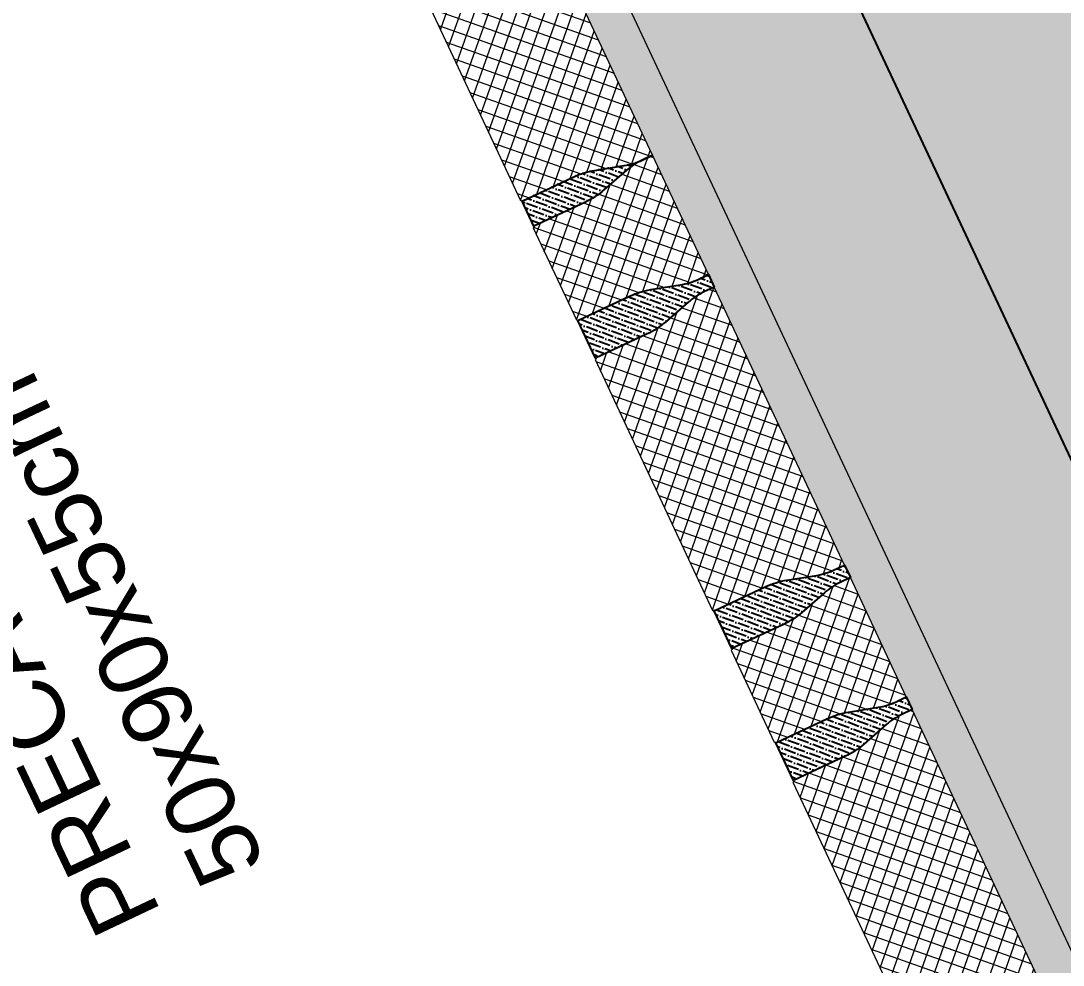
# Model space of a CAD drawing. Header units: metres. Extents: x 678805 to 1359287, y 2747329 to 5497370.
# Drawn here: x 679489.958 to 679490.71, y 2747420.459 to 2747421.139 of the extents above; entities that cross this region are included whole.
import ezdxf
from ezdxf import colors
from ezdxf.entities.mleader import LeaderData, LeaderLine
from ezdxf.math import Vec2, Vec3

# ---------------------------------------------------------------- set-up
doc = ezdxf.new("R2010")
doc.units = ezdxf.units.M
doc.layers.add('02-L-Waterfeatures 01', color=7, linetype='Continuous', true_color=0x4da6ff)
doc.layers.add('XREF_MON_WATERFEATURE$0$EIT_3 TR sorra', color=7, linetype='Continuous', true_color=0xd8ceb0)
doc.layers.add('XREF_MON_WATERFEATURE$0$-aux', color=50, linetype='Continuous', plot=False)
doc.layers.add('XREF_MON_WATERFEATURE$0$00_Aux', color=6, linetype='Continuous', plot=False)
doc.layers.add('XREF_MON_WATERFEATURE$0$01-TX', color=7, linetype='Continuous')
doc.layers.add('XREF_MON_WATERFEATURE$0$02-L-projecció', color=7, linetype='Continuous', lineweight=5, true_color=0x636363)
doc.layers.add('XREF_MON_WATERFEATURE$0$3-TR tot_u', color=7, linetype='Continuous', lineweight=5, true_color=0x787878)
for name, color, linetype, lineweight in [('XREF_MON_WATERFEATURE$0$02-L-seccionat', 6, 'Continuous', 5), ('XREF_MON_WATERFEATURE$0$3-TR Formigó', 252, 'Continuous', 0), ('XREF_MON_WATERFEATURE$0$3-TR Tot-u', 37, 'Continuous', 0)]:
    doc.layers.add(name, color=color, linetype=linetype, lineweight=lineweight)
doc.styles.add('XREF_MON_WATERFEATURE$0$Standard', font='arial.ttf')
pattern_1 = [(44.99999999989513, (-44.29588849237189, 27.28870048653334), (-0.006735192090789539, 0.006735192090814188), []), (134.999999999895, (-44.29588849237189, 27.28870048653334), (-0.006735192090814189, -0.006735192090789538), [])]
pattern_2 = [(43.98579928964266, (-29.45338789746165, -73.87023188732564), (0.001927275125572215, 0.00660389192404396), [0.008532812500000058, -0.001706562500000013, 0, -0.001706562500000013])]

# ---------------------------------------------------------------- blocks, each defined once
blk = doc.blocks.new('XREF_MON_WATERFEATURE$0$Font')
at = {"layer": 'XREF_MON_WATERFEATURE$0$3-TR Formigó'}
h = blk.add_hatch(dxfattribs=at)
h.set_pattern_fill('ANSI37', color=256, scale=0.002999999999999999, angle=-18.27604261032589, style=0)
h.set_pattern_definition(pattern_1)
edge = h.paths.add_edge_path()
edge.add_line((-0.08072412852197886, -3.880266084801406), (-0.08066022396087646, -3.872070555109531))
edge.add_arc((-0.1290763113647699, -3.871693036984652), 0.04841755857907416, 359.5532529749511, 375.5522721013401)
edge.add_line((-0.0824315007776022, -3.858711446635425), (-0.08821625029668212, -3.837925974745303))
edge.add_arc((-0.03316393308341503, -3.822604513727129), 0.0571445957042288, 179.5532531614392, 195.5522722877216, ccw=False)
edge.add_line((-0.09030679194256663, -3.822158950846642), (-0.08998613385483623, -3.781034927349538))
edge.add_line((-0.08998613432049751, -3.781034926883876), (-0.09078331431373954, -3.781028711702675))
edge.add_line((-0.09078331384807825, -3.781028712168336), (-0.0907767335884273, -3.780184661969543))
edge.add_line((-0.09077673312276602, -3.780184661503881), (-0.2903421153314412, -3.778628578409553))
edge.add_line((-0.2903421157971025, -3.778628578642383), (-0.2903486979193985, -3.779472628841177))
edge.add_line((-0.2903486979193985, -3.779472628608346), (-0.2911458783783019, -3.779466410167515))
edge.add_line((-0.2911458783783019, -3.779466410633177), (-0.2914665364660323, -3.820590436458588))
edge.add_arc((-0.3486093915998936, -3.820144876372069), 0.05714459298866387, 343.5542377014293, 359.5532568277118, ccw=False)
edge.add_line((-0.2938026897609234, -3.836322943447158), (-0.29991085967049, -3.857015686342493))
edge.add_arc((-0.2534741596318781, -3.870723064057529), 0.04841755114504179, 163.5542348463463, 179.5532539727352)
edge.add_line((-0.301890239585191, -3.870345547096804), (-0.3019541432149708, -3.878541075857356))
edge.add_line((-0.3019541427493095, -3.878541076090187), (-0.08072412852197886, -3.880266084801406))
h = blk.add_hatch(dxfattribs=at)
h.set_pattern_fill('ANSI37', color=256, scale=0.002999999999999999, angle=-18.27604261032589, style=0)
h.set_pattern_definition(pattern_1)
edge = h.paths.add_edge_path()
edge.add_line((0.02423576544970274, -3.881084492895752), (0.02429967047646642, -3.8728889641352))
edge.add_arc((-0.02411642158403993, -3.87251144926995), 0.0484175639945173, 359.5532561195993, 375.5522752459881)
edge.add_line((0.02252839365974069, -3.859529855195433), (0.01674364367499948, -3.838744384236634))
edge.add_arc((0.07179595855996013, -3.823422928806394), 0.05714459172742449, 179.5532486136175, 195.5522677398999, ccw=False)
edge.add_line((0.01465310296043754, -3.822977360337973), (0.01497376058250666, -3.781853337306529))
edge.add_line((0.01497376058250666, -3.78185333753936), (0.01417657965794206, -3.781847120495513))
edge.add_line((0.01417657965794206, -3.781847120262682), (0.01418316178023815, -3.781003069598228))
edge.add_line((0.01418316178023815, -3.781003069598228), (-0.05911240493878722, -3.780431558378041))
edge.add_line((-0.05911240400746465, -3.780431558843702), (-0.05911898566409945, -3.781275609973818))
edge.add_line((-0.05911898659542203, -3.781275609508157), (-0.05991616798564792, -3.781269389204681))
edge.add_line((-0.05991616751998663, -3.781269389204681), (-0.06023682514205575, -3.82239341782406))
edge.add_arc((-0.1173796700313687, -3.821947854943573), 0.05714458165001273, 343.55423431739524, 359.5532534436777, ccw=False)
edge.add_line((-0.06257297890260816, -3.838125922018662), (-0.06868114788085222, -3.85881866584532))
edge.add_arc((-0.0222444492392242, -3.872526046819985), 0.04841755163652516, 163.5542309296038, 179.5532500559927)
edge.add_line((-0.07066052919253707, -3.872148526599631), (-0.07072443095967174, -3.880344055360183))
edge.add_line((-0.07072443002834916, -3.880344055593014), (0.02423576638102531, -3.881084493361413))
h = blk.add_hatch(dxfattribs=at)
h.set_pattern_fill('ANSI37', color=256, scale=0.002999999999999999, angle=-18.27604261032589, style=0)
h.set_pattern_definition(pattern_1)
edge = h.paths.add_edge_path()
edge.add_line((0.2554654772393405, -3.882887477986515), (0.2555293818004429, -3.874691949225962))
edge.add_arc((0.2071132929995656, -3.874314432963729), 0.04841756045752367, 359.5532546773897, 375.5522738037787)
edge.add_line((0.2537581045180559, -3.861332841217518), (0.2479733554646373, -3.840547368861735))
edge.add_arc((0.3030256703495979, -3.825225909706205), 0.05714459216723522, 179.5532519394815, 195.5522710657639, ccw=False)
edge.add_line((0.2458828156813979, -3.824780345428735), (0.246203473303467, -3.783656321465969))
edge.add_line((0.2462034723721445, -3.783656321000308), (0.2454062923789024, -3.783650105353445))
edge.add_line((0.2454062928445637, -3.783650105586275), (0.2454128731042147, -3.782806055853143))
edge.add_line((0.2454128731042147, -3.782806055620313), (0.04584749089553949, -3.781249972060323))
edge.add_line((0.04584749042987823, -3.781249972060323), (0.04584090877324343, -3.782094022724777))
edge.add_line((0.04584090923890471, -3.782094022724777), (0.04504372831434011, -3.782087804749608))
edge.add_line((0.04504372784867883, -3.782087804749608), (0.04472306976094842, -3.823211829643697))
edge.add_arc((-0.01241978723555803, -3.822766270488501), 0.05714459464357712, 343.55423794782104, 359.5532570741035, ccw=False)
edge.add_line((0.04238691693171859, -3.838944337330759), (0.03627874655649066, -3.859637079294771))
edge.add_arc((0.08271544892340899, -3.873344455845654), 0.04841755420912663, 163.5542373863232, 179.5532565127122)
edge.add_line((0.03429936710745096, -3.872966940747574), (0.03423546347767115, -3.881162469973788))
edge.add_line((0.03423546301200986, -3.881162470439449), (0.2554654772393405, -3.882887478219345))
h = blk.add_hatch(dxfattribs=at)
h.set_pattern_fill('ANSI37', color=256, scale=0.002999999999999999, angle=-18.27604261032589, style=0)
h.set_pattern_definition(pattern_1)
edge = h.paths.add_edge_path()
edge.add_line((0.3604253712110221, -3.883705886779353), (0.3604892767034471, -3.875510357553139))
edge.add_arc((0.312073185108602, -3.875132843852043), 0.04841756421442287, 359.5532580822662, 375.5522772086551)
edge.add_line((0.3587179989553988, -3.862151248380542), (0.3529332494363189, -3.841365777887404))
edge.add_arc((0.4079855629242957, -3.826044323621318), 0.05714458984897507, 179.5532471711723, 195.5522662974547, ccw=False)
edge.add_line((0.3508427096530795, -3.825598754454404), (0.3511633672751486, -3.784474730957299))
edge.add_line((0.3511633672751486, -3.784474730957299), (0.3503661858849227, -3.784468514379114))
edge.add_line((0.3503661858849227, -3.784468514611945), (0.3503727680072188, -3.78362446394749))
edge.add_line((0.3503727680072188, -3.783624464180321), (0.2770772017538548, -3.783052952960134))
edge.add_line((0.2770772017538548, -3.783052952727303), (0.2770706196315587, -3.78389700432308))
edge.add_line((0.2770706200972199, -3.78389700432308), (0.2762734387069941, -3.783890784019604))
edge.add_line((0.2762734387069941, -3.783890783786774), (0.2759527810849249, -3.82501481147483))
edge.add_arc((0.2188099343329668, -3.824569248594344), 0.05714458330492598, 343.55423456378713, 359.5532536900696, ccw=False)
edge.add_line((0.2736166268587112, -3.840747316367924), (0.2675084578804672, -3.861440060194582))
edge.add_arc((0.3139451579190791, -3.875147439539433), 0.04841755139078339, 163.5542328879753, 179.5532520143642)
edge.add_line((0.2655290775001049, -3.874769920716062), (0.2654651743359864, -3.882965449476615))
edge.add_line((0.2654651743359864, -3.882965449709445), (0.3604253712110221, -3.883705887012184))
h = blk.add_hatch(dxfattribs=at)
h.set_pattern_fill('ANSI37', color=256, scale=0.002999999999999999, angle=-18.27604261032589, style=0)
h.set_pattern_definition(pattern_1)
edge = h.paths.add_edge_path()
edge.add_line((0.5816553868353367, -3.88543089479208), (0.5817192913964391, -3.877235365565866))
edge.add_arc((0.5333032053895295, -3.876857849769294), 0.04841755879897958, 359.5532549376188, 375.5522740640078)
edge.add_line((0.5799480141140521, -3.863876257790253), (0.5741632641293108, -3.843090787297115))
edge.add_arc((0.6292155855335295, -3.827769330935553), 0.05714459836160075, 179.5532477316691, 195.5522668579515, ccw=False)
edge.add_line((0.5720727252773941, -3.827323761768639), (0.5723933833651245, -3.786199738737196))
edge.add_line((0.5723933824338019, -3.786199738737196), (0.5715962015092373, -3.786193522624671))
edge.add_line((0.5715962015092373, -3.786193522624671), (0.5716027817688882, -3.785349472891539))
edge.add_line((0.5716027817688882, -3.785349472891539), (0.3720373995602131, -3.783793389331549))
edge.add_line((0.3720373995602131, -3.783793389331549), (0.372030817437917, -3.784637440461665))
edge.add_line((0.3720308179035783, -3.784637440461665), (0.3712336379103363, -3.784631221089512))
edge.add_line((0.371233637444675, -3.784631221089512), (0.3709129793569446, -3.825755246914923))
edge.add_arc((0.3137701214291155, -3.825309685897082), 0.0571445948893187, 343.55423628852975, 359.5532554148122, ccw=False)
edge.add_line((0.3685768265277147, -3.841487754601985), (0.3624686566181481, -3.862180496565998))
edge.add_arc((0.4089053589850664, -3.875887873582542), 0.0484175542091266, 163.5542373863232, 179.5532565127122)
edge.add_line((0.3604892762377858, -3.875510358251631), (0.3604253721423447, -3.883705887477845))
edge.add_line((0.3604253730736673, -3.883705887710676), (0.5816553877666593, -3.885430895024911))
at = {"layer": 'XREF_MON_WATERFEATURE$0$3-TR Tot-u'}
h = blk.add_hatch(dxfattribs=at)
h.set_pattern_fill('EARTH', color=256, scale=0.005, angle=-84.07414778341365)
h.set_pattern_definition([(275.9258522165863, (0, -5.240000000223517), (0.0348582512672567, -0.02830242601949161), [0.03175, -0.03175]), (275.9258522165863, (0.01184262707829475, -5.23877078294754), (0.0348582512672567, -0.02830242601949161), [0.03175, -0.03175]), (275.9258522165863, (0.02368525415658951, -5.237541565671563), (0.0348582512672567, -0.02830242601949161), [0.03175, -0.03175]), (5.925852216586342, (0.02804253622889519, -5.241079369327053), (0.02830242601949161, 0.0348582512672567), [0.03174999999999995, -0.03174999999999995]), (5.925852216586342, (0.02927175257354975, -5.252921996172518), (0.02830242601949161, 0.0348582512672567), [0.03174999999999995, -0.03174999999999995]), (5.925852216586342, (0.03050097078084946, -5.264764622785151), (0.02830242601949161, 0.0348582512672567), [0.03174999999999995, -0.03174999999999995])])
h.paths.add_polyline_path([(-1.508667595218867, -4.250939326127991), (0.8764049969613552, -4.267781088594347), (0.9308232595212758, -4.460019484162331), (1.701575445476919, -4.460021034348756), (1.70157668646425, -4.240018244367093), (1.076404489111155, -4.240017043426633), (1.02797640953213, -4.068939619231969), (-1.314310426358134, -4.050945227965713), (-1.291731706354767, -4.10112016252242), (-1.508667594753206, -4.099453574046493)])
at = {"layer": 'XREF_MON_WATERFEATURE$0$3-TR tot_u'}
h = blk.add_hatch(dxfattribs=at)
h.set_pattern_fill('AR-CONC', color=256, scale=0.0002499999999999998, angle=90.27678088138283)
h.set_pattern_definition([(158.5528234916038, (-44.29588849237189, 27.28870048653334), (-0.01071414020334408, 0.04444703537656459), [0.004762499999999992, -0.05238749999999993]), (103.5528234916037, (-44.29588849237189, 27.28870048653334), (-0.042478511822929, -0.02355052202099123), [0.003809999999999991, -0.04191014604249987]), (209.0042681916038, (-44.2967813340947, 27.29240439366549), (-0.05319265014223656, 0.02089651386113734), [0.004047502199999994, -0.04452256114999994]), (154.7370234916037, (-44.3079284816049, 27.28465961525217), (-0.01159854796105582, 0.06759205884945055), [0.007143749999999993, -0.07858124999999992]), (205.1883811016037, (-44.30889503285289, 27.29029227979481), (-0.07752613342460271, 0.03658516449488299), [0.006071255784999993, -0.0667839020399999]), (99.73697466160382, (-44.3079284816049, 27.28465961525217), (-0.07752613342278558, 0.036585164499046), [0.005714991767499992, -0.06286493297999987]), (129.5528234916038, (-44.30693892017007, 27.29168982687406), (0.01217751511735448, 0.04406843003303179), [0.004762499999999994, -0.05238749999999995]), (74.55282349160389, (-44.30693892017007, 27.29168982687406), (-0.04856998646426809, -3.622266203678892e-06), [0.003809999999999993, -0.0419099999999999]), (180.0042684916038, (-44.30592412641272, 27.2953621968627), (-0.03639247154533939, 0.04406480761108346), [0.004047502199999996, -0.04452248439999996]), (146.0528234916038, (-44.29588849237189, 27.28870048653334), (-0.02028587552938745, -0.005993882991116795), [0, -0.04140199999999992, 0, -0.04254499999999992, 0, -0.04206874999999992]), (116.0528234916039, (-44.29588849237189, 27.28870048653334), (-0.02905871588294157, 0.007867938773241597), [0, -0.02425699999999995, 0, -0.04044949999999991, 0, -0.01603374999999996]), (76.05282349160386, (-44.29138292139396, 27.27527589770034), (-0.009427757665139926, 0.03259170348029379), [0, -0.01587499999999994, 0, -0.04952999999999987, 0, -0.06572249999999975]), (66.05282349160387, (-44.28936248552054, 27.26925590308383), (-0.01780916575072015, 0.03308521069580599), [0, -0.02063749999999997, 0, -0.03289299999999995, 0, -0.04667249999999994])])
h.paths.add_polyline_path([(-1.314310426358134, -4.050945227965713), (1.02797640953213, -4.068939619231969), (1.199709311127663, -3.920254515949637), (-1.350574633572251, -3.900662205182016), (-1.350574634037912, -3.970358102116734)])
at = {"layer": 'XREF_MON_WATERFEATURE$0$EIT_3 TR sorra'}
h = blk.add_hatch(dxfattribs=at)
h.set_pattern_fill('ANSI36', color=256, scale=0.001075000000000009, angle=-1.014200710357327, style=0, double=1)
h.set_pattern_definition([(43.98579928964266, (-29.78957750415429, -73.86761049320921), (0.001927275125572215, 0.00660389192404396), [0.008532812500000058, -0.001706562500000013, 0, -0.001706562500000013])])
edge = h.paths.add_edge_path()
edge.add_line((-0.07072445843368769, -3.880347553640604), (-0.08072415227070451, -3.880269582383335))
edge.add_line((-0.08072415320202708, -3.880269582150504), (-0.08066025143489242, -3.872074052458629))
edge.add_arc((-0.1290763295255601, -3.871696532238275), 0.0484175498473757, 359.5532503508992, 375.5522694770111)
edge.add_line((-0.08243152732029557, -3.85871494654566), (-0.0882162768393755, -3.837929470930248))
edge.add_arc((-0.03316396288573742, -3.82260801596567), 0.05714459006910743, 179.5532488341367, 195.5522679603552, ccw=False)
edge.add_line((-0.09030681662261486, -3.82216244796291), (-0.0899861310608685, -3.781034926883876))
edge.add_line((-0.08998613012954593, -3.781034927116707), (-0.05991616612300277, -3.781269393628463))
edge.add_line((-0.05991616705432534, -3.781269393395633), (-0.06023685354739428, -3.822396915405989))
edge.add_arc((-0.1173797040246427, -3.82195135159418), 0.05714458851530645, 343.55423364365663, 359.5532527699675, ccw=False)
edge.add_line((-0.06257300777360797, -3.838129421463236), (-0.06868117582052946, -3.858822162961587))
edge.add_arc((-0.02224448090419173, -3.872529539745301), 0.04841754618083147, 163.5542339740263, 179.5532531002391)
edge.add_line((-0.07066055526956916, -3.872152022086084), (-0.07072445889934897, -3.880347553174943))
edge.add_line((-0.07072445843368769, -3.880347553640604), (-0.08072415227070451, -3.880269582383335))
h = blk.add_hatch(dxfattribs=at)
h.set_pattern_fill('ANSI36', color=256, scale=0.001075000000000009, angle=-1.014200710357327, style=0, double=1)
h.set_pattern_definition([(43.98579928964266, (-29.68461760971695, -73.86842890270054), (0.001927275125572215, 0.00660389192404396), [0.008532812500000058, -0.001706562500000013, 0, -0.001706562500000013])])
edge = h.paths.add_edge_path()
edge.add_line((0.03423543460667133, -3.881165963597596), (0.02423574076965451, -3.881087991874665))
edge.add_line((0.02423574076965451, -3.881087991874665), (0.02429964300245047, -3.87289246218279))
edge.add_arc((-0.02411643695086241, -3.872514942195266), 0.04841755150591977, 359.5532500906702, 375.5522692167822)
edge.add_line((0.02252836711704731, -3.859533356269822), (0.01674361806362867, -3.838747880188748))
edge.add_arc((0.07179592689499259, -3.823426424060017), 0.05714458531338062, 179.5532511585306, 195.552270284749, ccw=False)
edge.add_line((0.0146530787460506, -3.822980858851224), (0.01497376430779696, -3.781853337306529))
edge.add_line((0.01497376430779696, -3.781853336840868), (0.0450437287800014, -3.782087803352624))
edge.add_line((0.04504372784867883, -3.782087803585455), (0.04472304088994861, -3.823215325595811))
edge.add_arc((-0.01241981238126755, -3.822769762016833), 0.05714459017021969, 343.55423389004847, 359.5532530163594, ccw=False)
edge.add_line((0.0423868871293962, -3.83894783211872), (0.03627871908247471, -3.85964057315141))
edge.add_arc((0.082715411670506, -3.873347949702293), 0.04841754452591823, 163.5542336832234, 179.5532528094363)
edge.add_line((0.03429933870211244, -3.872970431577414), (0.03423543460667133, -3.881165963597596))
edge.add_line((0.03423543460667133, -3.881165963597596), (0.02423574076965451, -3.881087991874665))
h = blk.add_hatch(dxfattribs=at)
h.set_pattern_fill('ANSI36', color=256, scale=0.001075000000000009, angle=-1.014200710357327, style=0, double=1)
h.set_pattern_definition(pattern_2)
edge = h.paths.add_edge_path()
edge.add_line((0.2654651473276317, -3.882968946825713), (0.2554654525592923, -3.882890976965427))
edge.add_line((0.2554654534906149, -3.882890976965427), (0.2555293557234108, -3.874695445876569))
edge.add_arc((0.2071132753044367, -3.874317925423384), 0.04841755150591978, 359.5532500906702, 375.5522692167822)
edge.add_line((0.2537580789066851, -3.8613363399636), (0.2479733293876052, -3.840550864348188))
edge.add_arc((0.3030256377533078, -3.825229409616441), 0.05714458509347523, 179.5532494955982, 195.5522686218166, ccw=False)
edge.add_line((0.2458827896043658, -3.824783842777833), (0.2462034749332815, -3.783656321233138))
edge.add_line((0.2462034747004509, -3.783656321465969), (0.276273439405486, -3.783890787977725))
edge.add_line((0.2762734401039779, -3.783890787977725), (0.2759527531452477, -3.825018309988081))
edge.add_arc((0.2188099017366767, -3.824572747340426), 0.05714458826956478, 343.55423530294814, 359.55325442925897, ccw=False)
edge.add_line((0.273616598919034, -3.840750815346837), (0.2675084304064512, -3.861443557776511))
edge.add_arc((0.3139451220631599, -3.87515093642287), 0.04841754311674675, 163.5542314340487, 179.5532505602615)
edge.add_line((0.265529050026089, -3.874773416668177), (0.2654651473276317, -3.882968947291374))
edge.add_line((0.2654651473276317, -3.882968946825713), (0.2554654525592923, -3.882890976965427))
h = blk.add_hatch(dxfattribs=at)
h.set_pattern_fill('ANSI36', color=256, scale=0.001075000000000009, angle=-1.014200710357327, style=0, double=1)
h.set_pattern_definition(pattern_2)
edge = h.paths.add_edge_path()
edge.add_line((0.3604253483936191, -3.883709384594113), (0.3604892501607537, -3.875513855367899))
edge.add_arc((0.312073165550828, -3.875136341433972), 0.04841755570262973, 359.5532574208834, 375.5522765469955)
edge.add_line((0.3587179719470441, -3.862154748290777), (0.3529332238249481, -3.841369273606688))
edge.add_arc((0.407985542435199, -3.826047819573432), 0.05714459482483435, 179.5532465097432, 195.5522656359616, ccw=False)
edge.add_line((0.35084268450737, -3.825602249242365), (0.3511633700691164, -3.784474730957299))
edge.add_line((0.3511633700691164, -3.784474731422961), (0.3712336388416588, -3.784631226211786))
edge.add_line((0.3712336388416588, -3.784631225746125), (0.3709129518829286, -3.825758746825159))
edge.add_arc((0.3137701004743576, -3.825313184875995), 0.05714458826956481, 343.55423530294814, 359.55325442925897, ccw=False)
edge.add_line((0.3685767990536988, -3.841491253115237), (0.362468630541116, -3.862183993682265))
edge.add_arc((0.4089053273200989, -3.875891377683729), 0.04841755047362511, 163.5542267221464, 179.5532458483592)
edge.add_line((0.3604892482981086, -3.875513853970915), (0.3604253474622965, -3.883709386922419))
h = blk.add_hatch(dxfattribs=at)
h.set_pattern_fill('ANSI36', color=256, scale=0.001075000000000009, angle=-1.014200710357327, style=0, double=1)
h.set_pattern_definition([(62.26184189986371, (23.781633855775, 244.1828092257492), (-0.0002408934136971137, 0.006875154421345005), [0.008532812500000072, -0.001706562500000015, 0, -0.001706562500000015])])
h.paths.add_polyline_path([(-1.350574633572251, -3.900662205182016), (1.199709310662001, -3.92025451362133), (1.199943121057004, -3.890255343168974), (-1.350574634037912, -3.870358099695295)])
at = {"layer": 'XREF_MON_WATERFEATURE$0$-aux'}
for points in [[(-0.07072445843368769, -3.880347553640604), (-0.08072415320202708, -3.880269582150504), (-0.08066025143489242, -3.872074052225798, 0.06992251114754273), (-0.08243152732029557, -3.85871494654566), (-0.08821627590805292, -3.83792947139591, -0.06992251114800961), (-0.09030681662261486, -3.82216244796291), (-0.08998613012954593, -3.781034927116707), (-0.05991616705432534, -3.781269393395633), (-0.06023685354739428, -3.822396915405989, -0.0699225111484148), (-0.06257300777360797, -3.838129421463236), (-0.06868117582052946, -3.858822162961587, 0.06992251114798485), (-0.07066055526956916, -3.872152022086084), (-0.07072445843368769, -3.880347553640604), (-0.08072415320202708, -3.880269582150504)], [(0.03423543460667133, -3.881165963597596), (0.02423574076965451, -3.881087991874665), (0.02429964300245047, -3.87289246218279, 0.06992251114754273), (0.02252836711704731, -3.859533356269822), (0.01674361852928996, -3.83874788065441, -0.06992251114800961), (0.0146530787460506, -3.822980858851224), (0.01497376430779696, -3.781853336840868), (0.04504372784867883, -3.782087803585455), (0.04472304088994861, -3.82321532536298, -0.0699225111484148), (0.0423868871293962, -3.83894783211872), (0.03627871908247471, -3.859640572685748, 0.06992251114798485), (0.03429933870211244, -3.872970431577414), (0.03423543460667133, -3.881165963597596), (0.02423574076965451, -3.881087991874665)], [(0.2654651473276317, -3.882968946825713), (0.2554654534906149, -3.882890976965427), (0.2555293547920883, -3.874695445876569, 0.06992251114754273), (0.2537580789066851, -3.8613363399636), (0.2479733293876052, -3.840550863882527, -0.06992251114800961), (0.2458827896043658, -3.824783842777833), (0.2462034747004509, -3.783656321465969), (0.2762734401039779, -3.783890787977725), (0.2759527526795864, -3.825018309755251, -0.0699225111484148), (0.273616598919034, -3.840750815346837), (0.2675084304064512, -3.861443558242172, 0.06992251114798485), (0.265529050026089, -3.874773416668177), (0.2654651473276317, -3.882968946825713), (0.2554654534906149, -3.882890976965427)], [(0.3604253479279578, -3.883709386922419), (0.3604253483936191, -3.883709384594113), (0.360489250626415, -3.87551385560073, 0.06992251114754273), (0.3587179719470441, -3.862154748290777), (0.3529332238249481, -3.841369274072349, -0.06992251114800961), (0.35084268450737, -3.825602249242365), (0.3511633700691164, -3.784474731422961), (0.3712336388416588, -3.784631225746125), (0.3709129523485899, -3.825758746825159, -0.0699225111484148), (0.3685767990536988, -3.841491253115237), (0.3624686296097934, -3.862183993216604, 0.06992251114798485), (0.3604892482981086, -3.875513853970915), (0.3604253479279578, -3.883709386922419), (0.3604253483936191, -3.883709384594113)]]:
    blk.add_lwpolyline(points, format="xyb", dxfattribs=at)
at = {"layer": 'XREF_MON_WATERFEATURE$0$00_Aux'}
blk.add_lwpolyline([(-1.508667595218867, -4.250939326127991), (0.8764049969613552, -4.267781088594347), (0.9308232595212758, -4.460019484162331), (1.701575445476919, -4.460021034348756), (1.70157668646425, -4.240018244367093), (1.076404489111155, -4.240017043426633), (1.02797640953213, -4.068939619231969), (-1.314310426358134, -4.050945227965713), (-1.291731706354767, -4.10112016252242), (-1.508667594753206, -4.099453574046493)], close=True, dxfattribs=at)
at = {"layer": 'XREF_MON_WATERFEATURE$0$02-L-projecció'}
for points in [[(-1.350574634037912, -3.900662205182016), (1.199709313455969, -3.920254514086992)], [(-1.314310426358134, -4.050945227965713), (1.02797640953213, -4.068939619231969)]]:
    blk.add_lwpolyline(points, dxfattribs=at)
at = {"layer": 'XREF_MON_WATERFEATURE$0$02-L-seccionat'}
for points in [[(-0.08072412852197886, -3.880266084801406), (-0.08066022442653775, -3.872070555109531, 0.06992251114875708), (-0.0824315007776022, -3.858711446635425), (-0.08821624983102083, -3.837925974978134, -0.0699225111482901), (-0.09030679194256663, -3.822158950846642), (-0.08998613432049751, -3.781034926883876), (-0.09078331384807825, -3.781028712168336), (-0.09077673312276602, -3.780184661503881), (-0.2903421157971025, -3.778628578642383), (-0.2903486979193985, -3.779472628608346), (-0.2911458783783019, -3.779466410633177), (-0.2914665364660323, -3.820590435992926, -0.0699225111482901), (-0.2938026897609234, -3.836322943447158), (-0.2999108592048287, -3.857015686575323, 0.06992251114875708), (-0.301890239585191, -3.870345547096804), (-0.3019541427493095, -3.878541076090187)], [(0.02423576544970274, -3.881084492895752), (0.02429967140778899, -3.872888964833692, 0.06992251114875708), (0.02252839365974069, -3.859529855195433), (0.0167436427436769, -3.838744384236634, -0.0699225111482901), (0.01465310296043754, -3.822977360337973), (0.01497376058250666, -3.78185333753936), (0.01417657965794206, -3.781847120262682), (0.01418316178023815, -3.781003069598228), (-0.05911240400746465, -3.780431558843702), (-0.05911898659542203, -3.781275609508157), (-0.05991616751998663, -3.781269389204681), (-0.06023682560771704, -3.82239341782406, -0.0699225111482901), (-0.06257297890260816, -3.838125922018662), (-0.06868114788085222, -3.858818665612489, 0.06992251114875708), (-0.07066052919253707, -3.872148526599631), (-0.07072443002834916, -3.880344055593014)], [(0.2554654772393405, -3.882887477986515), (0.2555293827317655, -3.874691949225962, 0.06992251114875708), (0.2537581045180559, -3.861332841217518), (0.2479733554646373, -3.840547368396074, -0.0699225111482901), (0.2458828156813979, -3.824780345428735), (0.2462034723721445, -3.783656321000308), (0.2454062928445637, -3.783650105586275), (0.2454128731042147, -3.782806055620313), (0.04584749042987823, -3.781249972060323), (0.04584090923890471, -3.782094022724777), (0.04504372784867883, -3.782087804749608), (0.04472307069227099, -3.823211830109358, -0.0699225111482901), (0.04238691693171859, -3.838944337330759), (0.03627874609082937, -3.859637079760432, 0.06992251114875708), (0.03429936710745096, -3.872966940747574), (0.03423546301200986, -3.881162470439449)], [(0.3604253712110221, -3.883705886779353), (0.3604892771691084, -3.875510357320309, 0.06992251114875708), (0.3587179989553988, -3.862151248380542), (0.3529332494363189, -3.841365777887404, -0.0699225111482901), (0.3508427096530795, -3.825598754454404), (0.3511633672751486, -3.784474730957299), (0.3503661858849227, -3.784468514611945), (0.3503727680072188, -3.783624464180321), (0.2770772017538548, -3.783052952727303), (0.2770706200972199, -3.78389700432308), (0.2762734387069941, -3.783890783786774), (0.2759527806192636, -3.82501481147483, -0.0699225111482901), (0.2736166268587112, -3.840747316367924), (0.2675084578804672, -3.861440059961751, 0.06992251114875708), (0.2655290775001049, -3.874769920716062), (0.2654651743359864, -3.882965449709445)], [(0.5816553868353367, -3.88543089479208), (0.5817192918621004, -3.877235365565866, 0.06992251114875708), (0.5799480141140521, -3.863876257790253), (0.5741632645949721, -3.843090787529945, -0.0699225111482901), (0.5720727252773941, -3.827323761768639), (0.5723933824338019, -3.786199738737196), (0.5715962015092373, -3.786193522624671), (0.5716027817688882, -3.785349472891539), (0.3720373995602131, -3.783793389331549), (0.3720308179035783, -3.784637440461665), (0.371233637444675, -3.784631221089512), (0.3709129793569446, -3.825755246914923, -0.0699225111482901), (0.3685768265277147, -3.841487754601985), (0.3624686552211642, -3.862180496565998, 0.06992251114875708), (0.3604892762377858, -3.875510358251631), (0.3604253730736673, -3.883705887710676)]]:
    blk.add_lwpolyline(points, format="xyb", close=True, dxfattribs=at)
blk = doc.blocks.new('XREF_MON_WATERFEATURE')
at = {"rotation": 115.5575828960451}
blk.add_blockref('XREF_MON_WATERFEATURE$0$Font', (679487.0654881514, 2747419.041906541), dxfattribs=at)
at = {"layer": 'XREF_MON_WATERFEATURE$0$01-TX'}
ml = blk.add_multileader_mtext('Standard', dxfattribs=at)
ml.set_content('PRECAST CONCRETE CHANNEL BLOCK\\P50x90x50cm', color=256, style='XREF_MON_WATERFEATURE$0$Standard')
ml.set_leader_properties()
ml.build(insert=Vec2(0, 0))
ml.multileader.update_dxf_attribs({"dogleg_length": 0.07692307692307693, "arrow_head_size": 0.01923076923076923})
ctx = ml.context
ctx.base_point, ctx.char_height, ctx.arrow_head_size, ctx.landing_gap_size, ctx.plane_origin, ctx.plane_x_axis, ctx.plane_y_axis = Vec3(679489.7606127977, 2747420.574861451), 0.05, 0.01923076923076923, 0.01923076923076923, Vec3(679489.9986934589, 2747420.968555185), Vec3(-0.4281212612115987, 0.9037212986859335), Vec3(-0.9037212986859335, -0.4281212612115987)
notes = []
notes.append((ctx, [(1, (1, 1, 0), (679489.1517901289, 2747421.860025404), (0.4281212612115987, -0.9037212986859335), 0.03846153846153853, [(0, [(679489.4634777157, 2747422.11491098)], 0, [])])]))
ctx.mtext.insert, ctx.mtext.text_direction, ctx.mtext.rotation, ctx.mtext.flow_direction = Vec3(679489.7294013804, 2747420.581355154), Vec3(-0.4281212612115987, 0.9037212986859335), 1.564072090888421, 5
ml = blk.add_multileader_mtext('Standard', dxfattribs=at)
ml.set_content('PRECAST CONCRETE PIECE \\P50x90x55cm', color=256, style='XREF_MON_WATERFEATURE$0$Standard')
ml.set_leader_properties()
ml.build(insert=Vec2(0, 0))
ml.multileader.update_dxf_attribs({"dogleg_length": 0.07692307692307693, "arrow_head_size": 0.01923076923076923})
ctx = ml.context
ctx.base_point, ctx.char_height, ctx.arrow_head_size, ctx.landing_gap_size, ctx.plane_origin, ctx.plane_x_axis, ctx.plane_y_axis = Vec3(679490.046012913, 2747420.468474609), 0.05, 0.01923076923076923, 0.01923076923076923, Vec3(679490.2150338781, 2747420.5160365), Vec3(-0.4281212612115987, 0.9037212986859335), Vec3(-0.9037212986859335, -0.4281212612115987)
notes.append((ctx, [(1, (1, 1, 0), (679489.6015905607, 2747421.406605886), (0.4281212612115987, -0.9037212986859335), 0.03846153846153853, [(0, [(679489.6963357886, 2747421.630162307)], 0, [])])]))
ctx.mtext.insert, ctx.mtext.text_direction, ctx.mtext.rotation, ctx.mtext.flow_direction = Vec3(679490.0148014957, 2747420.474968313), Vec3(-0.4281212612115987, 0.9037212986859335), 1.564072090888421, 5
for ctx, leaders in notes:
    for number, flags, end, landing, length, lines in leaders:
        leader = LeaderData()
        leader.index, (leader.has_last_leader_line, leader.has_dogleg_vector, leader.attachment_direction) = number, flags
        leader.last_leader_point, leader.dogleg_vector, leader.dogleg_length = Vec3(end), Vec3(landing), length
        for number, points, colour, breaks in lines:
            line = LeaderLine()
            line.index, line.vertices, line.color, line.breaks = number, Vec3.list(points), colors.encode_raw_color(colour), breaks
            leader.lines.append(line)
        ctx.leaders.append(leader)

msp = doc.modelspace()

# ---------------------------------------------------------------- block references
at = {"layer": '02-L-Waterfeatures 01', "color": 18, "true_color": 0x000000}
msp.add_blockref('XREF_MON_WATERFEATURE', (0, 0), dxfattribs=at)

doc.saveas('drawing.dxf')
